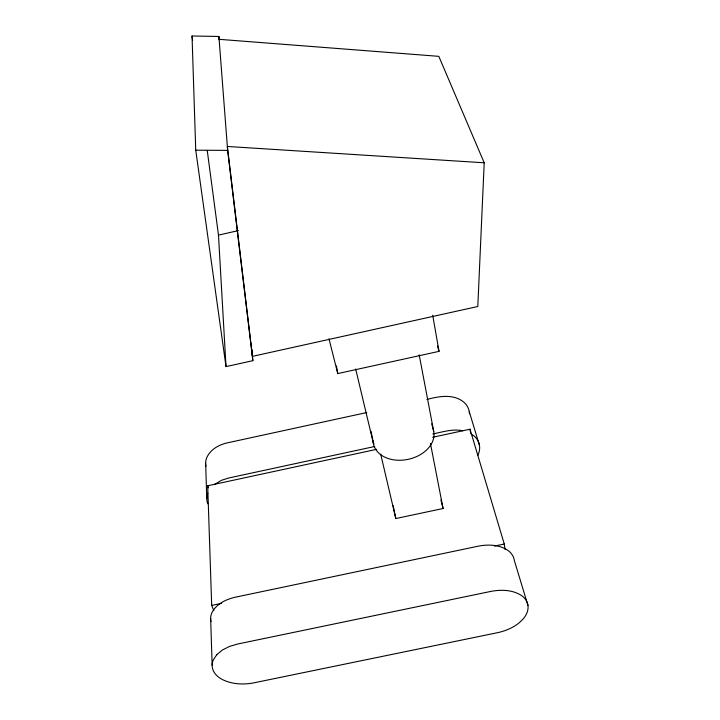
<?xml version="1.0" encoding="UTF-8"?>
<svg xmlns="http://www.w3.org/2000/svg" width="720" height="720" viewBox="0 0 720 720"><rect width="100%" height="100%" fill="white"/><g stroke="black" fill="none" stroke-linecap="round" stroke-linejoin="round"><path stroke-width="1.08" d="M484.209 162.792L477.801 306.495L252.477 356.355L227.349 146.466L484.209 162.792L438.813 56.34L219.123 39.321M214.938 484.2L221.517 480.294L228.627 478.017L374.67 446.508M251.892 349.632L252.846 360.684L226.017 366.615L218.484 235.125L238.383 230.598M328.977 338.769L337.761 373.59L439.029 351.36L432.711 315.252M366.759 412.542L226.746 442.989C218.385 444.987 210.069 449.757 206.613 457.992A27.972 20.151 -4.2 0 0 205.983 466.425M426.915 399.465C438.93 396.279 453.393 393.543 463.869 402.192A28.296 20.52 -14.3 0 1 469.44 413.766M432.864 433.953C442.674 432.018 452.736 428.589 462.798 430.758M213.831 610.587L211.689 605.421L207.693 485.766L376.713 449.316M432.693 437.256L470.016 429.21L504.261 544.023L505.08 549.531M380.7 454.167L395.802 518.544L443.079 508.509L430.452 443.448M211.689 605.421L221.589 603.351M494.361 546.102L504.261 544.023M219.294 39.798L218.898 36.468L192.042 36L195.741 150.183L227.646 150.39L252.846 360.684M471.528 434.367L474.003 435.924A29.268 20.664 -14.1 0 1 477.738 455.499M207.693 485.766L208.467 487.818M469.251 411.615L479.484 445.419M527.958 605.457L514.305 560.385A32.589 20.907 -13.3 0 0 508.5 550.809C499.95 544.68 488.835 544.212 478.809 546.057L235.035 597.258C225.774 599.454 216.135 604.026 211.77 612.981A32.175 20.475 -5 0 0 211.014 621.567M437.472 346.005L439.029 351.36M431.721 423.783L433.737 431.523A30.735 22.158 -12.3 0 1 408.258 459.315A30.735 22.158 -12.3 0 1 373.662 444.492L355.671 368.982M440.919 499.932L443.079 508.509M393.138 505.584L395.802 518.544M371.043 431.352L373.662 444.492M419.193 354.879L433.737 431.523M336.42 365.949L337.761 373.59M470.016 429.21L470.718 433.557M195.741 150.183L226.017 366.615M192.042 36L192.627 40.446M207.252 150.579L218.484 235.125M251.406 344.043L251.604 346.275M218.898 36.468L227.646 150.39M205.641 463.275L206.775 498.546M210.636 618.372L212.148 665.289M373.878 443.682A30.627 22.14 -12.3 0 1 372.951 440.937M207.756 503.766A28.926 20.286 -4.4 0 1 207.783 493.227M216.756 654.732L213.336 659.898A33.444 20.43 -5.2 0 0 221.733 679.212C231.426 684.261 242.757 684.882 253.359 682.947L498.105 632.574C508.383 630.216 518.58 625.383 524.943 616.662A33.894 20.88 -13.1 0 0 522.045 595.908C513.081 589.752 501.615 589.446 491.256 591.327L237.546 644.04L229.293 646.506L222.201 650.151L216.756 654.732"/></g></svg>
